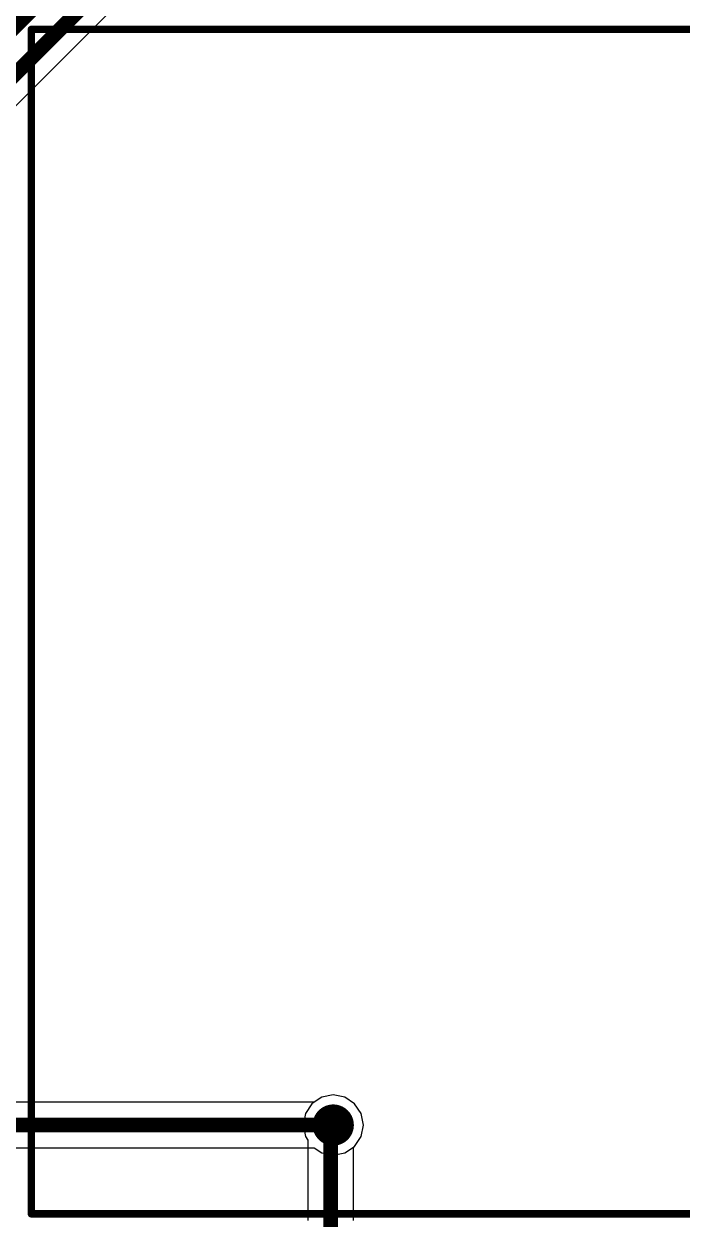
# Model space of a CAD drawing. Header units: millimetres. Extents: x 0.99 to 9.85, y 0.8 to 4.18.
# Drawn here: x 5.969 to 6.411, y 1.503 to 2.305 of the extents above; entities that cross this region are included whole.
import ezdxf

# ---------------------------------------------------------------- set-up
doc = ezdxf.new("R2010")
doc.units = ezdxf.units.MM
doc.header["$MEASUREMENT"] = 0
for name, color, linetype in [('BottomLayer', 5, 'Continuous'), ('BottomSolder', 6, 'Continuous'), ('Mechanical13', 56, 'Continuous'), ('MultiLayer', 9, 'Continuous'), ('TopLayer', 1, 'Continuous'), ('TopOverlay', 2, 'Continuous'), ('TopSolder', 216, 'Continuous'), ('ViaHoleLayer', 16, 'Continuous')]:
    doc.layers.add(name, color=color, linetype=linetype)

# ---------------------------------------------------------------- blocks, each defined once
blk = doc.blocks.new('QFP80P2390X1790X340_80N_91')
at = {"layer": 'Mechanical13', "const_width": 0.005}
for points in [[(-0.27953, 0.39764), (0.27953, 0.39764)], [(-0.27953, -0.39764), (-0.27953, 0.39764)], [(-0.27953, -0.39764), (0.27953, -0.39764)]]:
    blk.add_lwpolyline(points, dxfattribs=at)
at = {"layer": 'Mechanical13', "const_width": 0.0025}
for points in [[(-0.28078, 0.39764, 1), (-0.27828, 0.39764, 1)], [(-0.28078, 0.39764, 1), (-0.27828, 0.39764, 1)], [(-0.28078, -0.39764, 1), (-0.27828, -0.39764, 1)], [(-0.28078, -0.39764, 1), (-0.27828, -0.39764, 1)]]:
    blk.add_lwpolyline(points, format="xyb", close=True, dxfattribs=at)
at = {"layer": 'TopOverlay', "const_width": 0.005}
for points in [[(-0.27953, 0.39764), (0.27953, 0.39764)], [(-0.27953, -0.39764), (-0.27953, 0.39764)], [(-0.27953, -0.39764), (0.27953, -0.39764)]]:
    blk.add_lwpolyline(points, dxfattribs=at)
at = {"layer": 'TopOverlay', "const_width": 0.0025}
for points in [[(-0.28078, 0.39764, 1), (-0.27828, 0.39764, 1)], [(-0.28078, 0.39764, 1), (-0.27828, 0.39764, 1)], [(-0.28078, -0.39764, 1), (-0.27828, -0.39764, 1)], [(-0.28078, -0.39764, 1), (-0.27828, -0.39764, 1)]]:
    blk.add_lwpolyline(points, format="xyb", close=True, dxfattribs=at)

msp = doc.modelspace()

# ---------------------------------------------------------------- linework, layer by layer
at = {"layer": 'BottomLayer'}
for p, q in [((5.74097, 2.02734), (6.21293, 2.4993)), ((6.16417, 1.58129), (5.11634, 1.58129)), ((6.16926, 1.58469), (6.16417, 1.58129)), ((6.177, 1.58623), (6.16926, 1.58469)), ((6.18474, 1.58469), (6.177, 1.58623)), ((6.19131, 1.58031), (6.18474, 1.58469)), ((6.19569, 1.57374), (6.19131, 1.58031)), ((6.19723, 1.566), (6.19569, 1.57374)), ((6.19569, 1.55826), (6.19723, 1.566)), ((6.19131, 1.55169), (6.19569, 1.55826)), ((5.11, 1.55071), (6.16417, 1.55071)), ((6.16417, 1.55071), (6.16926, 1.54731)), ((6.18474, 1.54731), (6.19131, 1.55169)), ((6.16926, 1.54731), (6.177, 1.54577)), ((6.177, 1.54577), (6.18474, 1.54731))]:
    msp.add_line(p, q, dxfattribs=at)
at = {"layer": 'BottomLayer', "const_width": 0.01}
for points in [[(5.749, 2.089), (6.6766, 3.0166)], [(5.73016, 2.03816), (6.2066, 2.5146)], [(5.11, 1.566), (6.177, 1.566)]]:
    msp.add_lwpolyline(points, dxfattribs=at)
at = {"layer": 'BottomLayer'}
for points, const_width in [([(6.17208, 1.566, 1), (6.18192, 1.566, 1)], 0.00984), ([(6.1745, 1.566, 1), (6.1795, 1.566, 1)], 0.005)]:
    msp.add_lwpolyline(points, format="xyb", close=True, dxfattribs=dict(at, const_width=const_width))
at = {"layer": 'BottomSolder', "const_width": 0.01384}
msp.add_lwpolyline([(6.17008, 1.566, 1), (6.18392, 1.566, 1)], format="xyb", close=True, dxfattribs=at)
at = {"layer": 'MultiLayer', "const_width": 0.00984}
msp.add_lwpolyline([(6.17208, 1.566, 1), (6.18192, 1.566, 1)], format="xyb", close=True, dxfattribs=at)
at = {"layer": 'TopLayer'}
for p, q in [((6.16926, 1.58469), (6.16269, 1.58031)), ((6.177, 1.58623), (6.16926, 1.58469)), ((6.18474, 1.58469), (6.177, 1.58623)), ((6.19131, 1.58031), (6.18474, 1.58469)), ((6.15831, 1.57374), (6.15677, 1.566)), ((6.16269, 1.58031), (6.15831, 1.57374)), ((6.19569, 1.57374), (6.19131, 1.58031)), ((6.19723, 1.566), (6.19569, 1.57374)), ((6.15677, 1.566), (6.15831, 1.55826)), ((6.19569, 1.55826), (6.19723, 1.566)), ((6.15831, 1.55826), (6.15997, 1.55578)), ((6.19131, 1.55169), (6.19569, 1.55826)), ((6.15997, 1.55578), (6.15997, 1.50183)), ((6.19055, 1.55119), (6.19131, 1.55169)), ((6.19055, 1.50183), (6.19055, 1.55119))]:
    msp.add_line(p, q, dxfattribs=at)
for points, const_width in [([(6.17208, 1.566, 1), (6.18192, 1.566, 1)], 0.00984), ([(6.17276, 1.56526, 1), (6.17776, 1.56526, 1)], 0.005)]:
    msp.add_lwpolyline(points, format="xyb", close=True, dxfattribs=dict(at, const_width=const_width))
at = {"layer": 'TopLayer', "const_width": 0.01}
msp.add_lwpolyline([(6.17526, 1.45164), (6.17526, 1.56526)], dxfattribs=at)
at = {"layer": 'TopSolder', "const_width": 0.01384}
msp.add_lwpolyline([(6.17008, 1.566, 1), (6.18392, 1.566, 1)], format="xyb", close=True, dxfattribs=at)
at = {"layer": 'ViaHoleLayer', "const_width": 0.00492}
msp.add_lwpolyline([(6.17454, 1.566, 1), (6.17946, 1.566, 1)], format="xyb", close=True, dxfattribs=at)

# ---------------------------------------------------------------- block references
msp.add_blockref('QFP80P2390X1790X340_80N_91', (6.254, 1.904))

doc.saveas('drawing.dxf')
